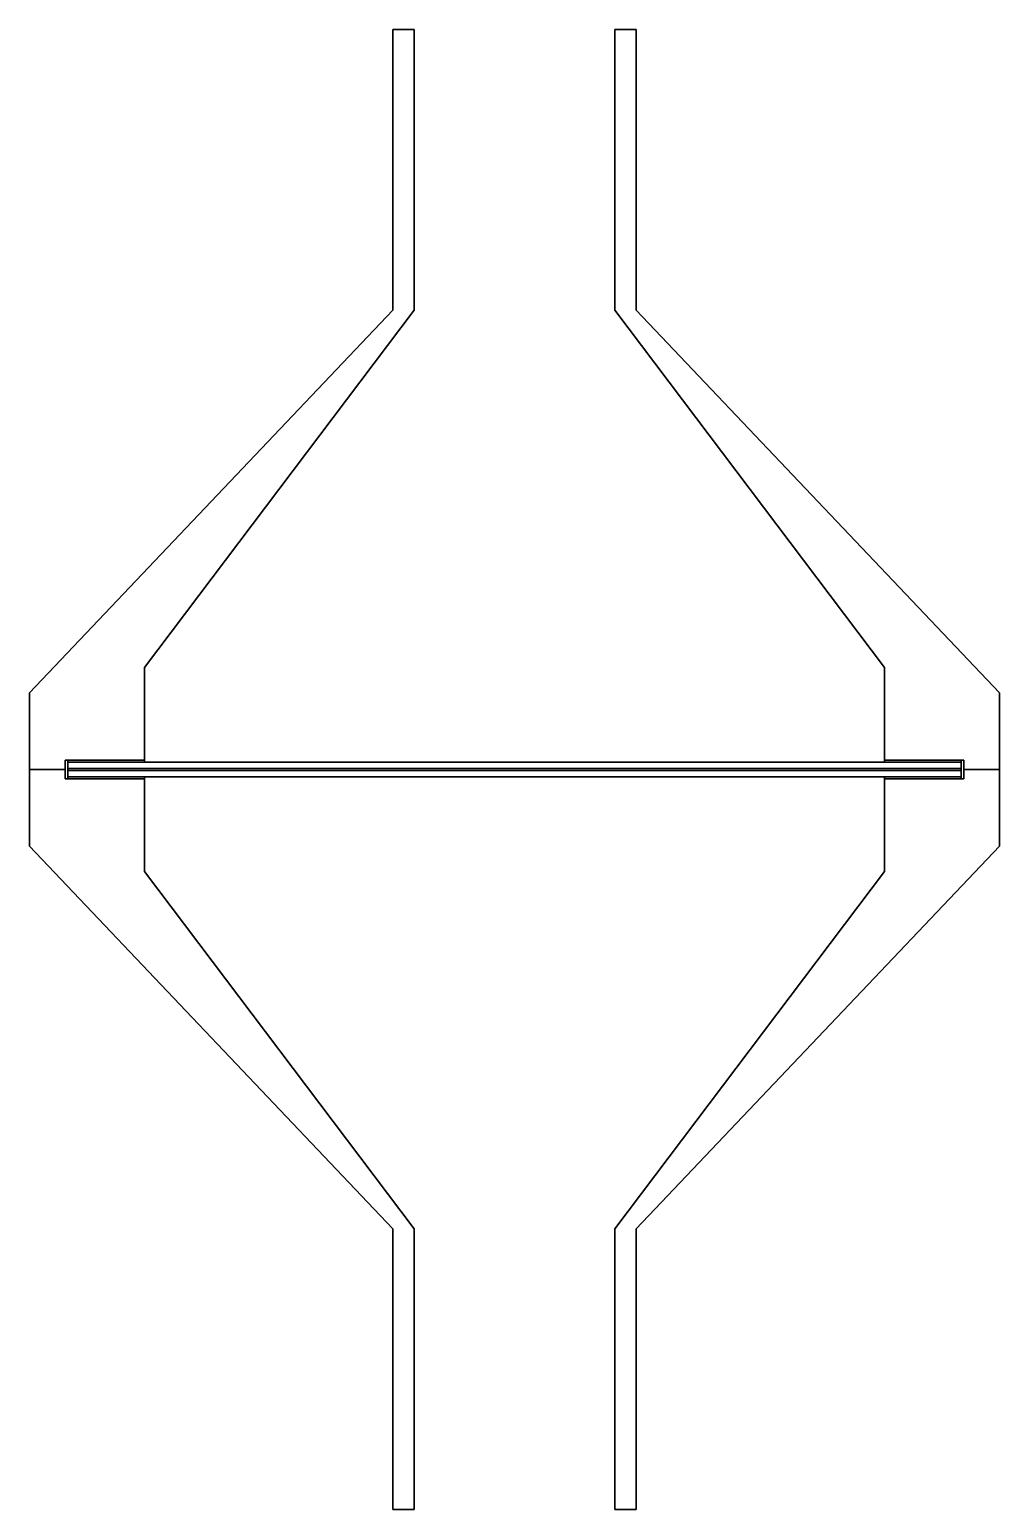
# Model space of a CAD drawing. Header units: millimetres. Extents: x -38 to 38, y -58 to 58.
import ezdxf

# ---------------------------------------------------------------- set-up
doc = ezdxf.new("R2010")
doc.units = ezdxf.units.MM
doc.layers.add('outline', color=7, linetype='Continuous', lineweight=35)

msp = doc.modelspace()

# ---------------------------------------------------------------- linework, layer by layer
at = {"layer": 'outline'}
for p, q in [((-9.525, 58), (-9.525, 36)), ((-7.875, 58), (-9.525, 58)), ((-7.875, 36), (-7.875, 58)), ((7.875, 58), (7.875, 36)), ((9.525, 58), (7.875, 58)), ((9.525, 36), (9.525, 58)), ((-9.525, 36), (-38, 6)), ((-29, 8), (-7.875, 36)), ((7.875, 36), (29, 8)), ((38, 6), (9.525, 36)), ((-29, 0.74), (-29, 8)), ((29, 8), (29, 0.74)), ((-38, 6), (-38, 0)), ((38, 0), (38, 6)), ((-38, 0), (-35.2, 0)), ((-35.2, 0), (-38, 0)), ((-38, 0), (-38, -6)), ((-35.2, 0.74), (-29, 0.74)), ((-35.2, 0), (-35.2, 0.74)), ((-35.2, -0.74), (-35.2, 0)), ((-29, 0.74), (-35, 0.74)), ((-35, 0.74), (-35, 0.57)), ((-35, 0.57), (-29, 0.57)), ((-35, 0.57), (-35, 0.09)), ((35, 0.57), (-35, 0.57)), ((-35, 0.09), (-35, -0.09)), ((35, 0.09), (-35, 0.09)), ((-35, 0.09), (35, 0.09)), ((-29, 0.57), (-29, 0.74)), ((29, 0.74), (29, 0.57)), ((35, 0.74), (29, 0.74)), ((29, 0.74), (35.2, 0.74)), ((29, 0.57), (35, 0.57)), ((35, 0.57), (35, 0.74)), ((35, 0.09), (35, 0.57)), ((35, -0.09), (35, 0.09)), ((35.2, 0.74), (35.2, 0)), ((35.2, 0), (35.2, -0.74)), ((38, 0), (35.2, 0)), ((35.2, 0), (38, 0)), ((38, -6), (38, 0)), ((-29, -0.74), (-35.2, -0.74)), ((-35, -0.09), (-35, -0.57)), ((35, -0.09), (-35, -0.09)), ((-35, -0.09), (35, -0.09)), ((-35, -0.57), (35, -0.57)), ((-35, -0.57), (-35, -0.74)), ((-29, -0.57), (-35, -0.57)), ((-35, -0.74), (-29, -0.74)), ((-29, -0.74), (-29, -0.57)), ((-29, -8), (-29, -0.74)), ((29, -0.57), (29, -0.74)), ((35, -0.57), (29, -0.57)), ((29, -0.74), (29, -8)), ((35.2, -0.74), (29, -0.74)), ((29, -0.74), (35, -0.74)), ((35, -0.57), (35, -0.09)), ((35, -0.74), (35, -0.57)), ((-38, -6), (-9.525, -36)), ((9.525, -36), (38, -6)), ((-7.875, -36), (-29, -8)), ((29, -8), (7.875, -36)), ((-9.525, -36), (-9.525, -58)), ((-7.875, -58), (-7.875, -36)), ((7.875, -36), (7.875, -58)), ((9.525, -58), (9.525, -36)), ((-9.525, -58), (-7.875, -58)), ((7.875, -58), (9.525, -58))]:
    msp.add_line(p, q, dxfattribs=at)

doc.saveas('drawing.dxf')
